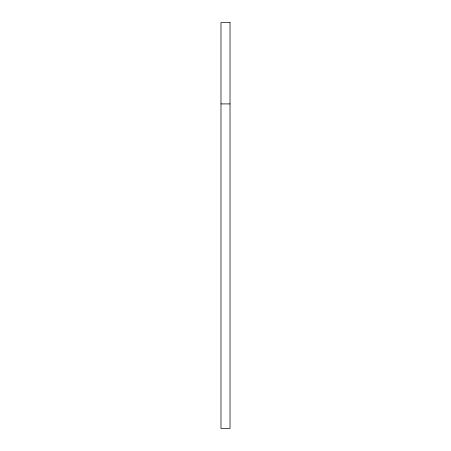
<?xml version="1.0" encoding="UTF-8"?>
<svg xmlns="http://www.w3.org/2000/svg" width="451" height="451" viewBox="0 0 451 451"><rect width="100%" height="100%" fill="white"/><g stroke="black" fill="none" stroke-linecap="round" stroke-linejoin="round"><path stroke-width="0.68" d="M220.979 103.91L230.021 103.91M230.021 22.55L220.979 22.55L220.979 428.45L230.021 428.45L230.021 22.55"/></g></svg>
